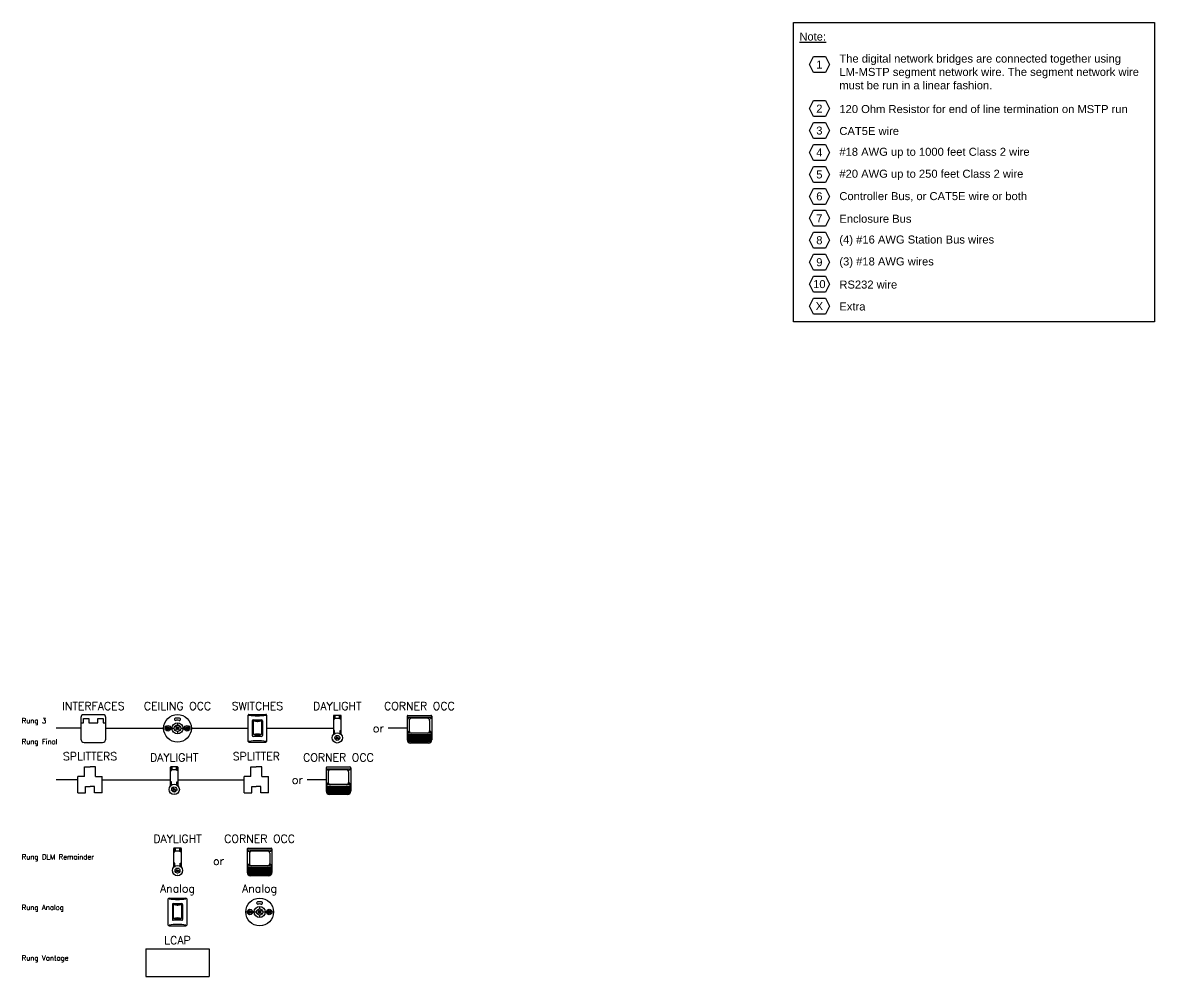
# Model space of a CAD drawing. Header units: inches. Extents: x -312 to 26, y -182 to 37.
# Drawn here: x -119.95 to -86.03, y -39.86 to -11.27 of the extents above; entities that cross this region are included whole.
import ezdxf
from ezdxf.enums import TextEntityAlignment as Align

# ---------------------------------------------------------------- set-up
doc = ezdxf.new("R2010")
doc.units = ezdxf.units.IN
doc.header["$MEASUREMENT"] = 0
doc.linetypes.add('HIDDEN', pattern=[0.375, 0.25, -0.125])
for name, color, linetype in [('_WS_120_OHM', 160, 'Continuous'), ('_WS_18_AWG', 7, 'Continuous'), ('_WS_20_AWG', 7, 'Continuous'), ('_WS_3_18_AWG', 20, 'Continuous'), ('_WS_CAT5E', 3, 'Continuous'), ('_WS_CONTROLLER_BUS', 10, 'Continuous'), ('_WS_ENCLOSURE_BUS', 114, 'Continuous'), ('_WS_MSTP', 160, 'HIDDEN'), ('_WS_RS232', 4, 'Continuous'), ('_WS_STATION_BUS', 200, 'Continuous')]:
    doc.layers.add(name, color=color, linetype=linetype)
doc.styles.add('Arial', font='arial.ttf', dxfattribs={"height": 0.1875})
doc.styles.add('ROMANS', font='ROMANS.shx')
doc.styles.get("Standard").update_dxf_attribs({"font": 'arial.ttf'})

# ---------------------------------------------------------------- blocks, each defined once
blk = doc.blocks.new('_HEX_NOTE_X')
at = {"color": 0, "linetype": 'Continuous'}
for p, q in [((-0.3, 0), (-0.18, 0.24)), ((-0.18, -0.24), (-0.3, 0)), ((-0.18, 0.24), (0.18, 0.24)), ((0.18, 0.24), (0.3, 0)), ((0.3, 0), (0.18, -0.24)), ((0.18, -0.24), (-0.18, -0.24))]:
    blk.add_line(p, q, dxfattribs=at)
at = {"color": 0, "style": 'Arial'}
blk.add_text('X', height=0.24, dxfattribs=at).set_placement((0, 0), align=Align.MIDDLE_CENTER)
blk = doc.blocks.new('_HEX_NOTE_10')
at = {"color": 0, "linetype": 'Continuous'}
for p, q in [((-0.3, 0), (-0.18, 0.24)), ((-0.18, -0.24), (-0.3, 0)), ((-0.18, 0.24), (0.18, 0.24)), ((0.18, 0.24), (0.3, 0)), ((0.3, 0), (0.18, -0.24)), ((0.18, -0.24), (-0.18, -0.24))]:
    blk.add_line(p, q, dxfattribs=at)
at = {"color": 0, "style": 'Arial'}
blk.add_text('10', height=0.24, dxfattribs=at).set_placement((0, 0), align=Align.MIDDLE_CENTER)
blk = doc.blocks.new('_HEX_NOTE_2')
at = {"color": 0, "linetype": 'Continuous'}
for p, q in [((-0.3, 0), (-0.18, 0.24)), ((-0.18, -0.24), (-0.3, 0)), ((-0.18, 0.24), (0.18, 0.24)), ((0.18, 0.24), (0.3, 0)), ((0.3, 0), (0.18, -0.24)), ((0.18, -0.24), (-0.18, -0.24))]:
    blk.add_line(p, q, dxfattribs=at)
at = {"color": 0, "style": 'Arial'}
blk.add_text('2', height=0.24, dxfattribs=at).set_placement((0, 0), align=Align.MIDDLE_CENTER)
blk = doc.blocks.new('_HEX_NOTE_3')
at = {"color": 0, "linetype": 'Continuous'}
for p, q in [((-0.3, 0), (-0.18, 0.24)), ((-0.18, -0.24), (-0.3, 0)), ((-0.18, 0.24), (0.18, 0.24)), ((0.18, 0.24), (0.3, 0)), ((0.3, 0), (0.18, -0.24)), ((0.18, -0.24), (-0.18, -0.24))]:
    blk.add_line(p, q, dxfattribs=at)
at = {"color": 0, "style": 'Arial'}
blk.add_text('3', height=0.24, dxfattribs=at).set_placement((0, 0), align=Align.MIDDLE_CENTER)
blk = doc.blocks.new('_HEX_NOTE_4')
at = {"color": 0, "linetype": 'Continuous'}
for p, q in [((-0.3, 0), (-0.18, 0.24)), ((-0.18, -0.24), (-0.3, 0)), ((-0.18, 0.24), (0.18, 0.24)), ((0.18, 0.24), (0.3, 0)), ((0.3, 0), (0.18, -0.24)), ((0.18, -0.24), (-0.18, -0.24))]:
    blk.add_line(p, q, dxfattribs=at)
at = {"color": 0, "style": 'Arial'}
blk.add_text('4', height=0.24, dxfattribs=at).set_placement((0, 0), align=Align.MIDDLE_CENTER)
blk = doc.blocks.new('_HEX_NOTE_5')
at = {"color": 0, "linetype": 'Continuous'}
for p, q in [((-0.3, 0), (-0.18, 0.24)), ((-0.18, -0.24), (-0.3, 0)), ((-0.18, 0.24), (0.18, 0.24)), ((0.18, 0.24), (0.3, 0)), ((0.3, 0), (0.18, -0.24)), ((0.18, -0.24), (-0.18, -0.24))]:
    blk.add_line(p, q, dxfattribs=at)
at = {"color": 0, "style": 'Arial'}
blk.add_text('5', height=0.24, dxfattribs=at).set_placement((0, 0), align=Align.MIDDLE_CENTER)
blk = doc.blocks.new('_HEX_NOTE_6')
at = {"color": 0, "linetype": 'Continuous'}
for p, q in [((-0.3, 0), (-0.18, 0.24)), ((-0.18, -0.24), (-0.3, 0)), ((-0.18, 0.24), (0.18, 0.24)), ((0.18, 0.24), (0.3, 0)), ((0.3, 0), (0.18, -0.24)), ((0.18, -0.24), (-0.18, -0.24))]:
    blk.add_line(p, q, dxfattribs=at)
at = {"color": 0, "style": 'Arial'}
blk.add_text('6', height=0.24, dxfattribs=at).set_placement((0, 0), align=Align.MIDDLE_CENTER)
blk = doc.blocks.new('_HEX_NOTE_7')
at = {"color": 0, "linetype": 'Continuous'}
for p, q in [((-0.3, 0), (-0.18, 0.24)), ((-0.18, -0.24), (-0.3, 0)), ((-0.18, 0.24), (0.18, 0.24)), ((0.18, 0.24), (0.3, 0)), ((0.3, 0), (0.18, -0.24)), ((0.18, -0.24), (-0.18, -0.24))]:
    blk.add_line(p, q, dxfattribs=at)
at = {"color": 0, "style": 'Arial'}
blk.add_text('7', height=0.24, dxfattribs=at).set_placement((0, 0), align=Align.MIDDLE_CENTER)
blk = doc.blocks.new('_HEX_NOTE_8')
at = {"color": 0, "linetype": 'Continuous'}
for p, q in [((-0.3, 0), (-0.18, 0.24)), ((-0.18, -0.24), (-0.3, 0)), ((-0.18, 0.24), (0.18, 0.24)), ((0.18, 0.24), (0.3, 0)), ((0.3, 0), (0.18, -0.24)), ((0.18, -0.24), (-0.18, -0.24))]:
    blk.add_line(p, q, dxfattribs=at)
at = {"color": 0, "style": 'Arial'}
blk.add_text('8', height=0.24, dxfattribs=at).set_placement((0, 0), align=Align.MIDDLE_CENTER)
blk = doc.blocks.new('_HEX_NOTE_9')
at = {"color": 0, "linetype": 'Continuous'}
for p, q in [((-0.3, 0), (-0.18, 0.24)), ((-0.18, -0.24), (-0.3, 0)), ((-0.18, 0.24), (0.18, 0.24)), ((0.18, 0.24), (0.3, 0)), ((0.3, 0), (0.18, -0.24)), ((0.18, -0.24), (-0.18, -0.24))]:
    blk.add_line(p, q, dxfattribs=at)
at = {"color": 0, "style": 'Arial'}
blk.add_text('9', height=0.24, dxfattribs=at).set_placement((0, 0), align=Align.MIDDLE_CENTER)
blk = doc.blocks.new('_HEX_NOTE_1')
at = {"color": 0, "linetype": 'Continuous'}
for p, q in [((-0.3, 0), (-0.18, 0.24)), ((-0.18, -0.24), (-0.3, 0)), ((-0.18, 0.24), (0.18, 0.24)), ((0.18, 0.24), (0.3, 0)), ((0.3, 0), (0.18, -0.24)), ((0.18, -0.24), (-0.18, -0.24))]:
    blk.add_line(p, q, dxfattribs=at)
at = {"color": 0, "style": 'Arial'}
blk.add_text('1', height=0.24, dxfattribs=at).set_placement((0, 0), align=Align.MIDDLE_CENTER)
blk = doc.blocks.new('_WIRE_LEGEND')
blk.add_lwpolyline([(0, 0), (10.818, 0), (10.818, -8.97), (0, -8.97)], close=True)
at = {"layer": '_WS_120_OHM', "linetype": 'Continuous'}
for p, q in [((0.475, -2.578), (0.595, -2.338)), ((0.595, -2.338), (0.955, -2.338)), ((0.955, -2.338), (1.075, -2.578)), ((0.595, -2.818), (0.475, -2.578)), ((1.075, -2.578), (0.955, -2.818)), ((0.955, -2.818), (0.595, -2.818))]:
    blk.add_line(p, q, dxfattribs=at)
at = {"layer": '_WS_CAT5E', "linetype": 'Continuous'}
for p, q in [((0.475, -3.235), (0.595, -2.995)), ((0.595, -2.995), (0.955, -2.995)), ((0.955, -2.995), (1.075, -3.235)), ((0.595, -3.475), (0.475, -3.235)), ((1.075, -3.235), (0.955, -3.475)), ((0.955, -3.475), (0.595, -3.475))]:
    blk.add_line(p, q, dxfattribs=at)
blk.add_blockref('_HEX_NOTE_X', (0.775, -8.495))
at = {"layer": '_WS_120_OHM'}
blk.add_blockref('_HEX_NOTE_2', (0.775, -2.578), dxfattribs=at)
at = {"layer": '_WS_18_AWG'}
blk.add_blockref('_HEX_NOTE_4', (0.775, -3.892), dxfattribs=at)
at = {"layer": '_WS_20_AWG'}
blk.add_blockref('_HEX_NOTE_5', (0.775, -4.55), dxfattribs=at)
at = {"layer": '_WS_3_18_AWG'}
blk.add_blockref('_HEX_NOTE_9', (0.775, -7.18), dxfattribs=at)
at = {"layer": '_WS_CAT5E'}
blk.add_blockref('_HEX_NOTE_3', (0.775, -3.235), dxfattribs=at)
at = {"layer": '_WS_CONTROLLER_BUS'}
blk.add_blockref('_HEX_NOTE_6', (0.775, -5.207), dxfattribs=at)
at = {"layer": '_WS_ENCLOSURE_BUS'}
blk.add_blockref('_HEX_NOTE_7', (0.775, -5.865), dxfattribs=at)
at = {"layer": '_WS_MSTP'}
blk.add_blockref('_HEX_NOTE_1', (0.775, -1.257), dxfattribs=at)
at = {"layer": '_WS_RS232'}
blk.add_blockref('_HEX_NOTE_10', (0.775, -7.837), dxfattribs=at)
at = {"layer": '_WS_STATION_BUS'}
blk.add_blockref('_HEX_NOTE_8', (0.775, -6.522), dxfattribs=at)
blk.add_text('%%UNote:', height=0.24).set_placement((0.175, -0.537))
at = {"insert": (1.375, -8.509), "char_height": 0.24, "width": 9.23571, "attachment_point": 4}
blk.add_mtext('Extra', dxfattribs=at)
at = {"layer": '_WS_120_OHM'}
blk.add_text('2', height=0.24, dxfattribs=at).set_placement((0.775, -2.698), align=Align.CENTER)
at = {"layer": '_WS_120_OHM', "insert": (1.375, -2.592), "char_height": 0.24, "width": 9.23571, "attachment_point": 4}
blk.add_mtext('120 Ohm Resistor for end of line termination on MSTP run', dxfattribs=at)
at = {"layer": '_WS_20_AWG', "char_height": 0.24, "width": 9.23571, "attachment_point": 4}
for s, insert in [('#18 AWG up to 1000 feet Class 2 wire', (1.375, -3.907)), ('#20 AWG up to 250 feet Class 2 wire', (1.375, -4.565))]:
    blk.add_mtext(s, dxfattribs=dict(at, insert=insert))
at = {"layer": '_WS_3_18_AWG', "insert": (1.375, -7.194), "char_height": 0.24, "width": 9.23571, "attachment_point": 4}
blk.add_mtext('(3) #18 AWG wires', dxfattribs=at)
at = {"layer": '_WS_CAT5E'}
blk.add_text('3', height=0.24, dxfattribs=at).set_placement((0.775, -3.355), align=Align.CENTER)
at = {"layer": '_WS_CAT5E', "insert": (1.375, -3.25), "char_height": 0.24, "width": 9.23571, "attachment_point": 4}
blk.add_mtext('CAT5E wire', dxfattribs=at)
at = {"layer": '_WS_CONTROLLER_BUS', "insert": (1.375, -5.222), "char_height": 0.24, "width": 9.23571, "attachment_point": 4}
blk.add_mtext('Controller Bus, or CAT5E wire or both', dxfattribs=at)
at = {"layer": '_WS_ENCLOSURE_BUS', "insert": (1.375, -5.879), "char_height": 0.24, "width": 9.23571, "attachment_point": 4}
blk.add_mtext('Enclosure Bus', dxfattribs=at)
at = {"layer": '_WS_MSTP', "insert": (1.375, -0.957), "char_height": 0.24, "width": 9.23571, "attachment_point": 1}
blk.add_mtext('The digital network bridges are connected together using LM-MSTP segment network wire. The segment network wire must be run in a linear fashion.', dxfattribs=at)
at = {"layer": '_WS_RS232', "insert": (1.375, -7.852), "char_height": 0.24, "width": 9.23571, "attachment_point": 4}
blk.add_mtext('RS232 wire', dxfattribs=at)
at = {"layer": '_WS_STATION_BUS', "insert": (1.375, -6.537), "char_height": 0.24, "width": 9.23571, "attachment_point": 4}
blk.add_mtext('(4) #16 AWG Station Bus wires', dxfattribs=at)

msp = doc.modelspace()

# ---------------------------------------------------------------- linework, layer by layer
for p, q in [((-118.2095, -32.09661), (-118.2095, -32.74166)), ((-118.12694, -32.25387), (-118.12694, -32.13104)), ((-118.12694, -32.13104), (-117.96644, -32.13104)), ((-117.5435, -32.01166), (-118.12455, -32.01166)), ((-117.96644, -32.13104), (-117.96644, -32.25387)), ((-117.70193, -32.25387), (-117.70193, -32.13104)), ((-117.70193, -32.13104), (-117.54142, -32.13104)), ((-117.54142, -32.13104), (-117.54142, -32.25387)), ((-117.45855, -32.74166), (-117.45855, -32.09661)), ((-113.19213, -32.81143), (-113.19213, -32.02683)), ((-113.16943, -32.00413), (-112.66063, -32.00413)), ((-113.06867, -32.19212), (-113.06867, -32.64033)), ((-113.06861, -32.19211), (-113.06861, -32.64014)), ((-113.04076, -32.16421), (-112.78931, -32.16421)), ((-113.04071, -32.16421), (-112.78936, -32.16421)), ((-113.03498, -32.61047), (-113.03498, -32.1979)), ((-113.03498, -32.1979), (-112.79509, -32.1979)), ((-112.9229, -32.21188), (-112.9229, -32.21439)), ((-112.90717, -32.21188), (-112.90717, -32.21439)), ((-112.79509, -32.1979), (-112.79509, -32.61047)), ((-112.76146, -32.19211), (-112.76146, -32.64014)), ((-112.7614, -32.19212), (-112.7614, -32.64033)), ((-112.63793, -32.02683), (-112.63793, -32.81143)), ((-110.58022, -32.125), (-110.58022, -32.03236)), ((-110.45918, -32.125), (-110.58022, -32.125)), ((-110.45918, -32.03236), (-110.45918, -32.125)), ((-108.42803, -32.05939), (-108.42803, -32.07101)), ((-108.42784, -32.07422), (-108.42784, -32.76405)), ((-108.40101, -32.03236), (-107.7158, -32.03236)), ((-107.7158, -32.09804), (-108.40101, -32.09804)), ((-108.36165, -32.18636), (-108.36165, -32.49726)), ((-107.82083, -32.12069), (-108.29598, -32.12069)), ((-107.75516, -32.18636), (-107.75516, -32.49726)), ((-107.68897, -32.07422), (-107.68897, -32.76405)), ((-107.68878, -32.05939), (-107.68878, -32.07101)), ((-118.2095, -32.41913), (-118.9511, -32.41913)), ((-118.2095, -32.25387), (-118.12694, -32.25387)), ((-117.96644, -32.25387), (-117.70193, -32.25387)), ((-117.54142, -32.25387), (-117.45855, -32.25387)), ((-117.45855, -32.41913), (-115.72536, -32.41913)), ((-115.68197, -32.41913), (-115.64671, -32.41913)), ((-115.61339, -32.40459), (-115.63269, -32.38528)), ((-115.63269, -32.45298), (-115.61339, -32.43368)), ((-115.61941, -32.41913), (-115.57827, -32.41913)), ((-115.5843, -32.40459), (-115.565, -32.38528)), ((-115.565, -32.45298), (-115.5843, -32.43368)), ((-115.55098, -32.41913), (-115.51572, -32.41913)), ((-115.47662, -32.41913), (-115.4061, -32.41913)), ((-115.33946, -32.39004), (-115.37806, -32.35144)), ((-115.37806, -32.48683), (-115.33946, -32.44822)), ((-115.35151, -32.41913), (-115.26922, -32.41913)), ((-115.31036, -32.25288), (-115.31036, -32.3234)), ((-115.31036, -32.37799), (-115.31036, -32.46027)), ((-115.31036, -32.51487), (-115.31036, -32.58538)), ((-115.28127, -32.39004), (-115.24267, -32.35144)), ((-115.24267, -32.48683), (-115.28127, -32.44822)), ((-115.21463, -32.41913), (-115.14411, -32.41913)), ((-115.06975, -32.41913), (-115.10501, -32.41913)), ((-115.03643, -32.40459), (-115.05573, -32.38528)), ((-115.05573, -32.45298), (-115.03643, -32.43368)), ((-115.00131, -32.41913), (-115.04246, -32.41913)), ((-115.00734, -32.40459), (-114.98804, -32.38528)), ((-114.98804, -32.45298), (-115.00734, -32.43368)), ((-114.93876, -32.41913), (-114.97402, -32.41913)), ((-114.89536, -32.41913), (-113.19213, -32.41913)), ((-112.63793, -32.41913), (-110.63716, -32.41913)), ((-108.42784, -32.41913), (-108.99614, -32.41913)), ((-107.74375, -32.56293), (-108.37306, -32.56293)), ((-118.1095, -32.84166), (-117.55855, -32.84166)), ((-113.16943, -32.83413), (-112.66063, -32.83413)), ((-112.78931, -32.66824), (-113.04076, -32.66824)), ((-112.78936, -32.66804), (-113.04071, -32.66804)), ((-112.79509, -32.61047), (-113.03498, -32.61047)), ((-112.99496, -32.63894), (-112.99496, -32.66824)), ((-112.84075, -32.63329), (-112.98932, -32.63329)), ((-112.83511, -32.63894), (-112.83511, -32.66824)), ((-107.68897, -32.61651), (-108.42784, -32.61651)), ((-107.68897, -32.65201), (-108.42784, -32.65201)), ((-107.68897, -32.6875), (-108.42784, -32.6875)), ((-107.68897, -32.72299), (-108.42784, -32.72299)), ((-107.68897, -32.75848), (-108.42784, -32.75848)), ((-107.69364, -32.79398), (-108.42317, -32.79398)), ((-107.7139, -32.82947), (-108.40291, -32.82947)), ((-107.78729, -32.86236), (-108.32952, -32.86236)), ((-118.10023, -33.86055), (-118.10023, -33.57011)), ((-118.10023, -33.57011), (-117.9324, -33.57011)), ((-117.76457, -33.57011), (-117.9324, -33.57011)), ((-117.76457, -33.86055), (-117.76457, -33.57011)), ((-115.46926, -33.66828), (-115.46926, -33.57564)), ((-115.34822, -33.57564), (-115.34822, -33.66828)), ((-113.11528, -33.86055), (-113.11528, -33.57011)), ((-113.11528, -33.57011), (-112.94745, -33.57011)), ((-112.77961, -33.57011), (-112.94745, -33.57011)), ((-112.77961, -33.86055), (-112.77961, -33.57011)), ((-110.82875, -33.57564), (-110.14355, -33.57564)), ((-118.29472, -34.35471), (-118.29472, -33.86055)), ((-118.10023, -33.86055), (-118.29472, -33.86055)), ((-117.76457, -33.86055), (-117.57008, -33.86055)), ((-117.57008, -34.35471), (-117.57008, -33.86055)), ((-115.34822, -33.66828), (-115.46926, -33.66828)), ((-113.30977, -34.35471), (-113.30977, -33.86055)), ((-113.11528, -33.86055), (-113.30977, -33.86055)), ((-112.77961, -33.86055), (-112.58512, -33.86055)), ((-112.58512, -34.35471), (-112.58512, -33.86055)), ((-110.85578, -33.60267), (-110.85578, -33.61429)), ((-110.85558, -33.6175), (-110.85558, -34.30733)), ((-110.14355, -33.64132), (-110.82875, -33.64132)), ((-110.7894, -33.72964), (-110.7894, -34.04054)), ((-110.24858, -33.66397), (-110.72373, -33.66397)), ((-110.18291, -33.72964), (-110.18291, -34.04054)), ((-110.11672, -33.6175), (-110.11672, -34.30733)), ((-110.11653, -33.60267), (-110.11653, -33.61429)), ((-118.29472, -33.96241), (-118.9511, -33.96241)), ((-118.06421, -34.35471), (-118.06421, -34.16392)), ((-118.06421, -34.16392), (-117.9324, -34.16392)), ((-117.8006, -34.16392), (-117.9324, -34.16392)), ((-117.8006, -34.35471), (-117.8006, -34.16392)), ((-117.57008, -33.96241), (-115.5262, -33.96241)), ((-115.29128, -33.96241), (-113.30977, -33.96241)), ((-113.07925, -34.35471), (-113.07925, -34.16392)), ((-113.07925, -34.16392), (-112.94745, -34.16392)), ((-112.81564, -34.16392), (-112.94745, -34.16392)), ((-112.81564, -34.35471), (-112.81564, -34.16392)), ((-110.85558, -33.96241), (-111.42389, -33.96241)), ((-110.11672, -34.15979), (-110.85558, -34.15979)), ((-110.11672, -34.19529), (-110.85558, -34.19529)), ((-110.11672, -34.23078), (-110.85558, -34.23078)), ((-110.1715, -34.10621), (-110.80081, -34.10621)), ((-118.29472, -34.35471), (-118.06421, -34.35471)), ((-117.57008, -34.35471), (-117.8006, -34.35471)), ((-113.30977, -34.35471), (-113.07925, -34.35471)), ((-112.58512, -34.35471), (-112.81564, -34.35471)), ((-110.11672, -34.26627), (-110.85558, -34.26627)), ((-110.11672, -34.30176), (-110.85558, -34.30176)), ((-110.12138, -34.33726), (-110.85092, -34.33726)), ((-110.14164, -34.37275), (-110.83066, -34.37275)), ((-110.21503, -34.40564), (-110.75727, -34.40564)), ((-115.37089, -36.10264), (-115.37089, -36.01001)), ((-115.24984, -36.10264), (-115.37089, -36.10264)), ((-115.24984, -36.01001), (-115.24984, -36.10264)), ((-113.21869, -36.03703), (-113.21869, -36.04866)), ((-113.2185, -36.05186), (-113.2185, -36.74169)), ((-113.19167, -36.01001), (-112.50647, -36.01001)), ((-112.50647, -36.07568), (-113.19167, -36.07568)), ((-113.15232, -36.16401), (-113.15232, -36.47491)), ((-112.6115, -36.09834), (-113.08664, -36.09834)), ((-112.54582, -36.16401), (-112.54582, -36.47491)), ((-112.47964, -36.05186), (-112.47964, -36.74169)), ((-112.47945, -36.03703), (-112.47945, -36.04866)), ((-112.47964, -36.59416), (-113.2185, -36.59416)), ((-112.47964, -36.62965), (-113.2185, -36.62965)), ((-112.53441, -36.54058), (-113.16373, -36.54058)), ((-112.47964, -36.66514), (-113.2185, -36.66514)), ((-112.47964, -36.70064), (-113.2185, -36.70064)), ((-112.47964, -36.73613), (-113.2185, -36.73613)), ((-112.4843, -36.77162), (-113.21384, -36.77162)), ((-112.50456, -36.80711), (-113.19358, -36.80711)), ((-112.57795, -36.84001), (-113.12019, -36.84001)), ((-115.58747, -38.31731), (-115.58747, -37.53271)), ((-115.56476, -37.51001), (-115.05596, -37.51001)), ((-115.03326, -37.53271), (-115.03326, -38.31731)), ((-115.464, -37.69799), (-115.464, -38.14621)), ((-115.46394, -37.69798), (-115.46394, -38.14602)), ((-115.43609, -37.67008), (-115.18464, -37.67008)), ((-115.43604, -37.67008), (-115.18469, -37.67008)), ((-115.43031, -38.11634), (-115.43031, -37.70377)), ((-115.43031, -37.70377), (-115.19042, -37.70377)), ((-115.31823, -37.71775), (-115.31823, -37.72027)), ((-115.3025, -37.71775), (-115.3025, -37.72027)), ((-115.19042, -37.70377), (-115.19042, -38.11634)), ((-115.15679, -37.69798), (-115.15679, -38.14602)), ((-115.15673, -37.69799), (-115.15673, -38.14621)), ((-113.22068, -37.92501), (-113.18542, -37.92501)), ((-113.1521, -37.91046), (-113.1714, -37.89116)), ((-113.1714, -37.95886), (-113.1521, -37.93955)), ((-113.15812, -37.92501), (-113.11698, -37.92501)), ((-113.123, -37.91046), (-113.1037, -37.89116)), ((-113.1037, -37.95886), (-113.123, -37.93955)), ((-113.08968, -37.92501), (-113.05442, -37.92501)), ((-113.01532, -37.92501), (-112.94481, -37.92501)), ((-112.87816, -37.89592), (-112.91677, -37.85731)), ((-112.91677, -37.9927), (-112.87816, -37.9541)), ((-112.89021, -37.92501), (-112.80793, -37.92501)), ((-112.84907, -37.75876), (-112.84907, -37.82927)), ((-112.84907, -37.88387), (-112.84907, -37.96615)), ((-112.81998, -37.89592), (-112.78138, -37.85731)), ((-112.78138, -37.9927), (-112.81998, -37.9541)), ((-112.75334, -37.92501), (-112.68282, -37.92501)), ((-112.60846, -37.92501), (-112.64372, -37.92501)), ((-112.57514, -37.91046), (-112.59444, -37.89116)), ((-112.59444, -37.95886), (-112.57514, -37.93955)), ((-112.54002, -37.92501), (-112.58116, -37.92501)), ((-112.54605, -37.91046), (-112.52674, -37.89116)), ((-112.52674, -37.95886), (-112.54605, -37.93955)), ((-112.47747, -37.92501), (-112.51272, -37.92501)), ((-115.18464, -38.17412), (-115.43609, -38.17412)), ((-115.18469, -38.17391), (-115.43604, -38.17391)), ((-115.19042, -38.11634), (-115.43031, -38.11634)), ((-115.39029, -38.14481), (-115.39029, -38.17412)), ((-115.23608, -38.13917), (-115.38465, -38.13917)), ((-115.23044, -38.14481), (-115.23044, -38.17412)), ((-112.84907, -38.02074), (-112.84907, -38.09126)), ((-115.56476, -38.34001), (-115.05596, -38.34001)), ((-116.26365, -39.02501), (-114.35708, -39.02501)), ((-116.26365, -39.02501), (-116.26365, -39.85501)), ((-114.35708, -39.02501), (-114.35708, -39.85501)), ((-116.26365, -39.85501), (-114.35708, -39.85501))]:
    msp.add_line(p, q)
for points, format in [([(-110.40224, -32.60781), (-110.40224, -32.0507, 0.41421356), (-110.42058, -32.03236), (-110.61882, -32.03236, 0.41421356), (-110.63716, -32.0507), (-110.63716, -32.60781)], "xyb"), ([(-110.66094, -32.75388, 0.00917, 0.00229, 0), (-110.59769, -32.73333, 0, 0, 0)], "xyseb"), ([(-110.60699, -32.58784, 0.00917, 0.00229, 0), (-110.5679, -32.64164, 0, 0, 0)], "xyseb"), ([(-110.5197, -32.85649, 0.00917, 0.00229, 0), (-110.5197, -32.78999, 0, 0, 0)], "xyseb"), ([(-110.43241, -32.58784, 0.00917, 0.00229, 0), (-110.4715, -32.64164, 0, 0, 0)], "xyseb"), ([(-110.37846, -32.75388, 0.00917, 0.00229, 0), (-110.44171, -32.73333, 0, 0, 0)], "xyseb"), ([(-115.29128, -34.15109), (-115.29128, -33.59398, 0.41421356), (-115.30961, -33.57564), (-115.50786, -33.57564, 0.41421356), (-115.5262, -33.59398), (-115.5262, -34.15109)], "xyb"), ([(-115.49603, -34.13112, 0.00917, 0.00229, 0), (-115.45694, -34.18492, 0, 0, 0)], "xyseb"), ([(-115.32145, -34.13112, 0.00917, 0.00229, 0), (-115.36054, -34.18492, 0, 0, 0)], "xyseb"), ([(-115.54998, -34.29716, 0.00917, 0.00229, 0), (-115.48673, -34.27661, 0, 0, 0)], "xyseb"), ([(-115.40874, -34.39977, 0.00917, 0.00229, 0), (-115.40874, -34.33327, 0, 0, 0)], "xyseb"), ([(-115.2675, -34.29716, 0.00917, 0.00229, 0), (-115.33075, -34.27661, 0, 0, 0)], "xyseb"), ([(-115.1929, -36.58545), (-115.1929, -36.02835, 0.41421356), (-115.21124, -36.01001), (-115.40949, -36.01001, 0.41421356), (-115.42783, -36.02835), (-115.42783, -36.58545)], "xyb"), ([(-115.39765, -36.56549, 0.00917, 0.00229, 0), (-115.35857, -36.61929, 0, 0, 0)], "xyseb"), ([(-115.22308, -36.56549, 0.00917, 0.00229, 0), (-115.26216, -36.61929, 0, 0, 0)], "xyseb"), ([(-115.4516, -36.73152, 0.00917, 0.00229, 0), (-115.38835, -36.71097, 0, 0, 0)], "xyseb"), ([(-115.31036, -36.83414, 0.00917, 0.00229, 0), (-115.31036, -36.76764, 0, 0, 0)], "xyseb"), ([(-115.16913, -36.73152, 0.00917, 0.00229, 0), (-115.23237, -36.71097, 0, 0, 0)], "xyseb")]:
    msp.add_lwpolyline(points, format=format)
for points in [[(-110.62044, -32.0842), (-110.62044, -32.14185), (-110.60124, -32.14185), (-110.60124, -32.0842)], [(-110.41896, -32.0842), (-110.41896, -32.14185), (-110.43816, -32.14185), (-110.43816, -32.0842)], [(-110.62044, -32.48551), (-110.62044, -32.54316), (-110.60124, -32.54316), (-110.60124, -32.48551)], [(-110.41896, -32.48551), (-110.41896, -32.54316), (-110.43816, -32.54316), (-110.43816, -32.48551)], [(-115.50948, -33.62748), (-115.50948, -33.68513), (-115.49027, -33.68513), (-115.49027, -33.62748)], [(-115.308, -33.62748), (-115.308, -33.68513), (-115.3272, -33.68513), (-115.3272, -33.62748)], [(-115.50948, -34.02879), (-115.50948, -34.08644), (-115.49027, -34.08644), (-115.49027, -34.02879)], [(-115.308, -34.02879), (-115.308, -34.08644), (-115.3272, -34.08644), (-115.3272, -34.02879)], [(-115.41111, -36.06184), (-115.41111, -36.11949), (-115.3919, -36.11949), (-115.3919, -36.06184)], [(-115.20962, -36.06184), (-115.20962, -36.11949), (-115.22883, -36.11949), (-115.22883, -36.06184)], [(-115.41111, -36.46316), (-115.41111, -36.52081), (-115.3919, -36.52081), (-115.3919, -36.46316)], [(-115.20962, -36.46316), (-115.20962, -36.52081), (-115.22883, -36.52081), (-115.22883, -36.46316)]]:
    msp.add_lwpolyline(points, close=True)
for centre, radius in [((-115.31036, -32.41913), 0.415), ((-110.61081, -32.05757), 0.01146), ((-110.42859, -32.05757), 0.01146), ((-115.59884, -32.41913), 0.08313), ((-115.59884, -32.41913), 0.04787), ((-115.59884, -32.41913), 0.02057), ((-115.31036, -32.41913), 0.16625), ((-115.31036, -32.41913), 0.09574), ((-115.31036, -32.41913), 0.04114), ((-115.02188, -32.41913), 0.08313), ((-115.02188, -32.41913), 0.04787), ((-115.02188, -32.41913), 0.02057), ((-110.5197, -32.70799), 0.15438), ((-110.5197, -32.70799), 0.07449), ((-110.55368, -32.66122), 0.00721), ((-110.5197, -32.7302), 0.00721), ((-115.49985, -33.60085), 0.01146), ((-115.31762, -33.60085), 0.01146), ((-115.40874, -34.25127), 0.15438), ((-115.40874, -34.25127), 0.07449), ((-115.44272, -34.2045), 0.00721), ((-115.40874, -34.27348), 0.00721), ((-115.40148, -36.03521), 0.01146), ((-115.21925, -36.03521), 0.01146), ((-115.31036, -36.68563), 0.15438), ((-115.31036, -36.68563), 0.07449), ((-115.34434, -36.63887), 0.00721), ((-115.31036, -36.70784), 0.00721), ((-112.84907, -37.92501), 0.415), ((-113.13755, -37.92501), 0.08313), ((-113.13755, -37.92501), 0.04787), ((-113.13755, -37.92501), 0.02057), ((-112.84907, -37.92501), 0.16625), ((-112.84907, -37.92501), 0.09574), ((-112.84907, -37.92501), 0.04114), ((-112.56059, -37.92501), 0.08313), ((-112.56059, -37.92501), 0.04787), ((-112.56059, -37.92501), 0.02057)]:
    msp.add_circle(centre, radius)
for centre, radius, start, end in [((-118.12455, -32.09661), 0.08495, 90, 180), ((-117.5435, -32.09661), 0.08495, 0, 90), ((-115.36745, -32.15137), 0.03401, 102.034765, 282.034765), ((-115.31036, -32.41913), 0.30778, 78.416883, 102.034765), ((-115.31036, -32.41913), 0.23976, 78.416883, 102.034765), ((-115.25539, -32.15093), 0.03401, 258.416883, 78.416883), ((-113.16943, -32.02683), 0.0227, 90, 180), ((-112.91503, -30.02512), 2.01782, 262.757054, 277.242946), ((-113.04076, -32.19212), 0.02791, 90, 180), ((-113.04071, -32.19211), 0.0279, 90, 180), ((-112.91503, -31.69254), 0.5194, 256.648183, 283.351817), ((-112.91503, -32.20148), 0.01512, 238.662899, 301.337101), ((-112.78936, -32.19211), 0.0279, 0, 90), ((-112.78931, -32.19212), 0.02791, 0, 90), ((-112.66063, -32.02683), 0.0227, 0, 90), ((-108.40101, -32.05939), 0.02702, 90, 180), ((-108.40101, -32.07101), 0.02702, 180, 270), ((-108.35269, -32.06186), 0.07616, 189.338327, 280.311776), ((-108.29598, -32.18636), 0.06567, 90, 180), ((-107.82083, -32.18636), 0.06567, 0, 90), ((-107.76413, -32.06186), 0.07616, 259.688224, 350.661673), ((-107.7158, -32.05939), 0.02702, 0, 90), ((-107.7158, -32.07101), 0.02702, 270, 0), ((-108.28624, -32.61711), 0.1416, 122.179067, 180.24228), ((-108.37306, -32.61771), 0.05478, 90, 180), ((-108.29598, -32.49726), 0.06567, 180, 270), ((-107.82083, -32.49726), 0.06567, 270, 0), ((-107.83057, -32.61711), 0.1416, 359.75772, 57.820933), ((-107.74375, -32.61771), 0.05478, 0, 90), ((-118.1095, -32.74166), 0.1, 180, 270), ((-117.55855, -32.74166), 0.1, 270, 0), ((-113.16943, -32.81143), 0.0227, 180, 270), ((-112.91503, -34.81315), 2.01782, 82.757054, 97.242946), ((-113.04076, -32.64033), 0.02791, 180, 270), ((-113.04071, -32.64014), 0.0279, 180, 270), ((-112.91503, -33.11583), 0.5194, 76.648183, 103.351817), ((-112.98932, -32.63894), 0.00564, 90, 180), ((-112.84075, -32.63894), 0.00564, 0, 90), ((-112.78936, -32.64014), 0.0279, 270, 0), ((-112.78931, -32.64033), 0.02791, 270, 0), ((-112.66063, -32.81143), 0.0227, 270, 0), ((-108.32952, -32.76405), 0.09832, 180, 270), ((-107.78729, -32.76405), 0.09832, 270, 0), ((-110.82875, -33.60267), 0.02702, 90, 180), ((-110.14355, -33.60267), 0.02702, 0, 90), ((-110.82875, -33.61429), 0.02702, 180, 270), ((-110.78043, -33.60514), 0.07616, 189.338327, 280.311776), ((-110.72373, -33.72964), 0.06567, 90, 180), ((-110.24858, -33.72964), 0.06567, 0, 90), ((-110.19187, -33.60514), 0.07616, 259.688224, 350.661673), ((-110.14355, -33.61429), 0.02702, 270, 0), ((-110.71399, -34.16039), 0.1416, 122.179067, 180.24228), ((-110.80081, -34.16099), 0.05478, 90, 180), ((-110.72373, -34.04054), 0.06567, 180, 270), ((-110.24858, -34.04054), 0.06567, 270, 0), ((-110.25832, -34.16039), 0.1416, 359.75772, 57.820933), ((-110.1715, -34.16099), 0.05478, 0, 90), ((-110.75727, -34.30733), 0.09832, 180, 270), ((-110.21503, -34.30733), 0.09832, 270, 0), ((-113.19167, -36.03703), 0.02702, 90, 180), ((-113.19167, -36.04866), 0.02702, 180, 270), ((-113.14335, -36.0395), 0.07616, 189.338327, 280.311776), ((-113.08664, -36.16401), 0.06567, 90, 180), ((-112.6115, -36.16401), 0.06567, 0, 90), ((-112.55479, -36.0395), 0.07616, 259.688224, 350.661673), ((-112.50647, -36.03703), 0.02702, 0, 90), ((-112.50647, -36.04866), 0.02702, 270, 0), ((-113.0769, -36.59476), 0.1416, 122.179067, 180.24228), ((-113.16373, -36.59535), 0.05478, 90, 180), ((-113.08664, -36.47491), 0.06567, 180, 270), ((-112.6115, -36.47491), 0.06567, 270, 0), ((-112.62124, -36.59476), 0.1416, 359.75772, 57.820933), ((-112.53441, -36.59535), 0.05478, 0, 90), ((-113.12019, -36.74169), 0.09832, 180, 270), ((-112.57795, -36.74169), 0.09832, 270, 0), ((-115.56476, -37.53271), 0.0227, 90, 180), ((-115.31036, -35.53099), 2.01782, 262.757054, 277.242946), ((-115.05596, -37.53271), 0.0227, 0, 90), ((-112.90615, -37.65725), 0.03401, 102.034765, 282.034765), ((-112.84907, -37.92501), 0.30778, 78.416883, 102.034765), ((-112.7941, -37.65681), 0.03401, 258.416883, 78.416883), ((-115.43609, -37.69799), 0.02791, 90, 180), ((-115.43604, -37.69798), 0.0279, 90, 180), ((-115.31036, -37.19841), 0.5194, 256.648183, 283.351817), ((-115.31036, -37.70735), 0.01512, 238.662899, 301.337101), ((-115.18469, -37.69798), 0.0279, 0, 90), ((-115.18464, -37.69799), 0.02791, 0, 90), ((-112.84907, -37.92501), 0.23976, 78.416883, 102.034765), ((-115.56476, -38.31731), 0.0227, 180, 270), ((-115.31036, -40.31902), 2.01782, 82.757054, 97.242946), ((-115.43609, -38.14621), 0.02791, 180, 270), ((-115.43604, -38.14602), 0.0279, 180, 270), ((-115.31036, -38.6217), 0.5194, 76.648183, 103.351817), ((-115.38465, -38.14481), 0.00564, 90, 180), ((-115.23608, -38.14481), 0.00564, 0, 90), ((-115.18469, -38.14602), 0.0279, 270, 0), ((-115.18464, -38.14621), 0.02791, 270, 0), ((-115.05596, -38.31731), 0.0227, 270, 0)]:
    msp.add_arc(centre, radius, start, end)
for centre in [(-110.5197, -32.74537), (-115.40874, -34.28865), (-115.31036, -36.72302)]:
    msp.add_ellipse(centre, major_axis=(0, 0.05038), ratio=0.92048142, start_param=4.18327283, end_param=8.38309779)

# ---------------------------------------------------------------- block references
msp.add_blockref('_WIRE_LEGEND', (-96.8444, -11.26955))

# ---------------------------------------------------------------- texts
at = {"width": 5.724, "style": 'ROMANS'}
for s, insert, char_height, attachment_point in [('INTERFACES', (-117.83403, -31.75236), 0.24, 5), ('CEILING OCC', (-115.31036, -31.75236), 0.24, 5), ('SWITCHES', (-112.91503, -31.75236), 0.24, 5), ('DAYLIGHT', (-110.5197, -31.75236), 0.24, 5), ('CORNER OCC', (-108.05841, -31.75236), 0.24, 5), ('Rung 3', (-119.97843, -32.21916), 0.15, 4), ('or', (-109.28905, -32.41913), 0.24, 5), ('Rung Final', (-119.97843, -32.84166), 0.15, 4), ('SPLITTERS', (-117.9324, -33.25988), 0.24, 5), ('DAYLIGHT', (-115.40874, -33.29564), 0.24, 5), ('SPLITTER', (-112.94745, -33.25988), 0.24, 5), ('CORNER OCC', (-110.48615, -33.29564), 0.24, 5), ('or', (-111.7168, -33.96241), 0.24, 5), ('DAYLIGHT', (-115.31036, -35.73), 0.24, 5), ('CORNER OCC', (-112.84907, -35.73), 0.24, 5), ('Rung DLM Remainder', (-119.97843, -36.29968), 0.15, 4), ('or', (-114.07972, -36.39678), 0.24, 5), ('Analog', (-115.31036, -37.25823), 0.24, 5), ('Analog', (-112.84907, -37.25823), 0.24, 5), ('Rung Analog', (-119.97843, -37.81468), 0.15, 4), ('LCAP', (-115.31036, -38.77324), 0.24, 5), ('Rung Vantage', (-119.97843, -39.32969), 0.15, 4)]:
    msp.add_mtext(s, dxfattribs=dict(at, insert=insert, char_height=char_height, attachment_point=attachment_point))

doc.saveas('drawing.dxf')
